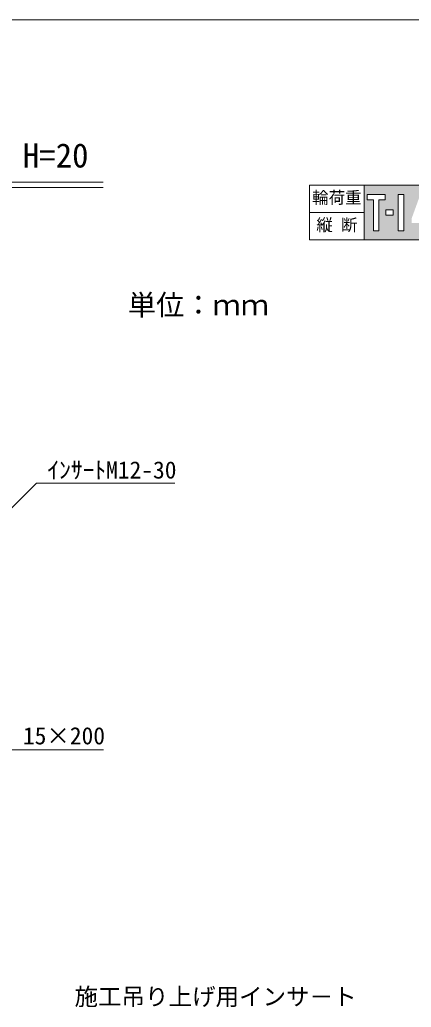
# Model space of a CAD drawing. Units: millimetres, scale not verified. Extents: x -44570 to -19804, y 69050 to 91573.
# Drawn here: x -27374 to -26295, y 80075 to 82791 of the extents above; entities that cross this region are included whole.
import ezdxf
from ezdxf.enums import TextEntityAlignment as Align

# ---------------------------------------------------------------- set-up
doc = ezdxf.new("R2010")
doc.units = ezdxf.units.MM
doc.header["$LTSCALE"] = 30
for name, color, linetype, lineweight in [('0_2', 7, 'Continuous', 20), ('寸法線', 7, 'Continuous', 9), ('枠', 5, 'Continuous', 5), ('ﾊｯﾁﾝｸﾞ', 7, 'Continuous', 5)]:
    doc.layers.add(name, color=color, linetype=linetype, lineweight=lineweight)
doc.styles.add('ＭＳ ゴシック', font='')
doc.styles.get('ＭＳ ゴシック').set_extended_font_data('MS Gothic')

msp = doc.modelspace()

# ---------------------------------------------------------------- hatches: boundary and pattern name
at = {"layer": 'ﾊｯﾁﾝｸﾞ'}
h = msp.add_hatch(color=256, dxfattribs=at)
h.paths.add_polyline_path([(-26425.17, 82335.71), (-26425.17, 82185.71), (-26225.17, 82185.71), (-26225.17, 82335.71)])
h.paths.add_polyline_path([(-26331.23, 82310.71), (-26316.23, 82310.71), (-26316.23, 82210.71), (-26331.23, 82210.71)], flags=16)
h.paths.add_polyline_path([(-26367.08, 82295.71), (-26384.58, 82295.71), (-26384.58, 82210.71), (-26399.58, 82210.71), (-26399.58, 82295.71), (-26417.08, 82295.71), (-26417.08, 82310.71), (-26367.08, 82310.71)], flags=16)
h.paths.add_polyline_path([(-26345.17, 82268.21), (-26345.17, 82253.21), (-26365.17, 82253.21), (-26365.17, 82268.21)], flags=16)
h.paths.add_polyline_path([(-26270.24, 82310.71), (-26246.89, 82310.71), (-26246.89, 82246.97), (-26238.38, 82246.97), (-26238.38, 82231.58), (-26246.89, 82231.58), (-26246.89, 82210.58), (-26261.89, 82210.58), (-26261.89, 82231.57), (-26294.11, 82231.95), (-26294.11, 82244.87)], flags=16)

# ---------------------------------------------------------------- linework, layer by layer
at = {"layer": '0_2'}
for p, q in [((-29841.47, 82344.4), (-27143.64, 82344.4)), ((-29841.47, 82329.4), (-27143.61, 82329.4)), ((-26575.17, 82335.71), (-26225.17, 82335.71)), ((-26575.17, 82335.71), (-26575.17, 82185.71)), ((-26425.17, 82335.71), (-26425.17, 82185.71)), ((-26575.17, 82260.71), (-26425.17, 82260.71)), ((-26575.17, 82185.71), (-26225.17, 82185.71))]:
    msp.add_line(p, q, dxfattribs=at)
at = {"layer": '寸法線'}
for points in [[(-27487.05, 81356.98), (-27327.51, 81516.52), (-26945.98, 81516.52)], [(-27902.15, 81053.71), (-27745.77, 80782.86), (-27142.85, 80782.86)]]:
    msp.add_lwpolyline(points, dxfattribs=at)
at = {"layer": '枠', "lineweight": 20}
msp.add_line((-30995.67, 82791.08), (-20995.67, 82791.08), dxfattribs=at)
at = {"layer": 'ﾊｯﾁﾝｸﾞ'}
for p, q in [((-26417.08, 82310.71), (-26367.08, 82310.71)), ((-26417.08, 82310.71), (-26417.08, 82295.71)), ((-26367.08, 82310.71), (-26367.08, 82295.71)), ((-26417.08, 82295.71), (-26399.58, 82295.71)), ((-26399.58, 82295.71), (-26399.58, 82210.71)), ((-26384.58, 82295.71), (-26384.58, 82210.71)), ((-26384.58, 82295.71), (-26367.08, 82295.71)), ((-26365.17, 82268.21), (-26345.17, 82268.21)), ((-26365.17, 82253.21), (-26365.17, 82268.21)), ((-26345.17, 82253.21), (-26365.17, 82253.21)), ((-26345.17, 82268.21), (-26345.17, 82253.21)), ((-26399.58, 82210.71), (-26384.58, 82210.71))]:
    msp.add_line(p, q, dxfattribs=at)
at = {"layer": 'ﾊｯﾁﾝｸﾞ', "lineweight": 9}
msp.add_lwpolyline([(-26316.23, 82210.71), (-26316.23, 82310.71), (-26331.23, 82310.71), (-26331.23, 82210.71)], close=True, dxfattribs=at)

# ---------------------------------------------------------------- texts
at = {"layer": '0_2', "style": 'ＭＳ ゴシック'}
for s, height, p in [('ＩＢＣ排水側溝\u3000深型集水桝\u3000セミフラット 乗り入れⅡ型 H=20', 66.46, (-28498.29, 82417.89)), ('単位：ｍｍ', 56.96, (-26881.51, 82006.68))]:
    msp.add_text(s, height=height, dxfattribs=at).set_placement(p, align=Align.MIDDLE_CENTER)
at = {"layer": '寸法線', "style": 'ＭＳ ゴシック'}
for s, p in [('ｲﾝｻｰﾄM12-30', (-27297.51, 81576.52)), ('上部排水孔 15×200 ', (-27720.77, 80845.4)), ('施工吊り上げ用インサ－ト', (-27222.84, 80127.85))]:
    msp.add_text(s, height=47.47, dxfattribs=at).set_placement(p, align=Align.TOP_LEFT)
at = {"layer": 'ﾊｯﾁﾝｸﾞ', "style": 'ＭＳ ゴシック'}
for s, p in [('輪荷重', (-26500.17, 82301.92)), ('縦 断', (-26500.17, 82226.92))]:
    msp.add_text(s, height=33.23, dxfattribs=at).set_placement(p, align=Align.MIDDLE_CENTER)

doc.saveas('drawing.dxf')
